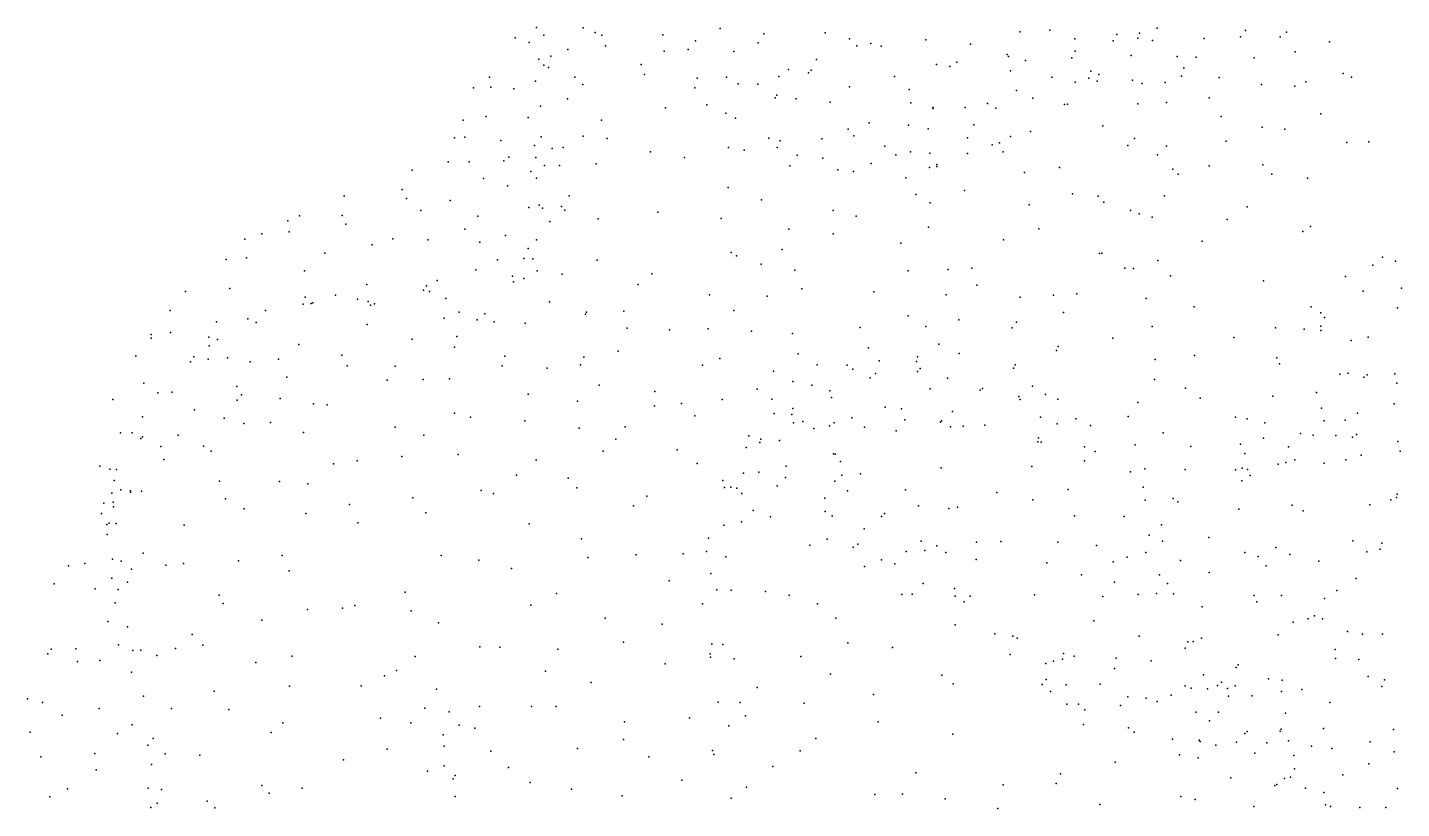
# Model space of a CAD drawing. Header units: metres. Extents: x -25 to 25, y -27.7 to 27.8.
# Drawn here: x -18.293 to -13.64, y -15.875 to -13.229 of the extents above; entities that cross this region are included whole.
import ezdxf

# ---------------------------------------------------------------- set-up
doc = ezdxf.new("R2010")
doc.units = ezdxf.units.M

msp = doc.modelspace()

# ---------------------------------------------------------------- linework, layer by layer
for p in [(-16.5686, -13.2294, -5.9854), (-16.5442, -13.2552, -9.8339), (-16.4105, -13.2304, -8.113), (-16.3701, -13.2464, -7.747), (-16.348, -13.2552, -10.0304), (-16.1407, -13.2539, 13.2589), (-15.9466, -13.2332, -10.2549), (-15.7992, -13.2504, -10.3169), (-15.5916, -13.2472, -4.8601), (-14.9321, -13.2437, -10.0216), (-14.8311, -13.2386, 13.9478), (-14.6043, -13.2528, -3.0885), (-14.5274, -13.2487, 13.1682), (-14.4671, -13.2322, 12.5938), (-14.1683, -13.2399, -9.4925), (-14.0295, -13.2451, -1.2005), (-16.6408, -13.2643, -9.6641), (-16.5942, -13.2802, -6.3999), (-16.4628, -13.3037, -6.9905), (-16.3357, -13.2911, -5.5585), (-16.0558, -13.3043, 13.8594), (-16.0312, -13.2752, -5.2437), (-15.8187, -13.2816, -5.0405), (-15.5095, -13.268, -4.6827), (-15.4848, -13.2911, -10.3622), (-15.4368, -13.2842, -4.4713), (-15.4014, -13.293, 14.2114), (-15.2504, -13.2711, 12.4823), (-15.0999, -13.2854, -10.2004), (-14.7461, -13.2682, -3.2541), (-14.6159, -13.2747, 13.5651), (-14.5331, -13.2658, 12.9387), (-14.4829, -13.2739, -9.5725), (-14.308, -13.2667, -1.6853), (-14.1847, -13.2607, -1.3748), (-14.0503, -13.2616, -9.6101), (-13.8835, -13.2777, -9.8112), (-16.5609, -13.3368, -8.6798), (-16.52, -13.3266, -6.7126), (-16.1373, -13.31, 13.5347), (-15.9009, -13.311, 14.036), (-15.6205, -13.3378, 12.6681), (-15.146, -13.3473, -3.906), (-14.975, -13.3214, 12.5712), (-14.9705, -13.3279, -3.6167), (-14.9132, -13.3417, -3.3114), (-14.7565, -13.332, -3.0549), (-14.7452, -13.3098, 12.6422), (-14.5554, -13.3238, -2.8123), (-14.4001, -13.328, -2.4347), (-14.3353, -13.3305, -9.6336), (-14.1394, -13.3327, -9.8042), (-13.9997, -13.3117, -9.9158), (-16.7278, -13.3979, -9.1369), (-16.544, -13.3575, -8.4881), (-16.5285, -13.3652, -8.3145), (-16.4391, -13.3975, -7.9157), (-16.2141, -13.3547, -10.1937), (-16.2031, -13.3888, -5.4003), (-15.9254, -13.3972, 13.0565), (-15.7482, -13.396, 14.0516), (-15.7156, -13.3713, 12.7889), (-15.6479, -13.3831, -10.4075), (-15.6393, -13.3735, -4.7148), (-15.3564, -13.3957, -10.3853), (-15.2144, -13.3545, -10.2879), (-15.1691, -13.3613, 12.5864), (-14.9645, -13.3765, 13.9254), (-14.8242, -13.3973, 13.7538), (-14.6922, -13.3779, 12.9419), (-14.6644, -13.3886, 13.151), (-14.3847, -13.3945, -1.8364), (-14.3766, -13.3663, -1.9947), (-14.2571, -13.3992, -9.8862), (-13.8371, -13.385, -10.1732), (-13.8097, -13.3974, -1.0266), (-16.7827, -13.434, -9.3111), (-16.7238, -13.4318, -9.7156), (-16.6459, -13.4378, -8.8524), (-16.5721, -13.4113, -6.3131), (-16.4121, -13.4221, -5.6513), (-16.0325, -13.434, 13.4789), (-16.0249, -13.4014, 13.2873), (-15.8859, -13.4203, 13.9162), (-15.819, -13.4217, -4.9744), (-15.5091, -13.4305, -4.3432), (-15.3075, -13.439, -4.0511), (-14.9432, -13.4427, -10.1446), (-14.7448, -13.4149, -2.8829), (-14.6986, -13.4014, -9.8624), (-14.6703, -13.4109, 13.3292), (-14.5505, -13.4075, -9.7426), (-14.5178, -13.4194, -2.5255), (-14.4401, -13.4154, -2.3105), (-14.1136, -13.4221, -1.1917), (-14.0017, -13.4286, -10.2071), (-13.9634, -13.4137, -1.0925), (-16.4644, -13.4714, -6.6331), (-15.9921, -13.4909, -5.1758), (-15.7605, -13.4677, 12.9444), (-15.7548, -13.4587, -4.8069), (-15.6903, -13.4709, -4.5907), (-15.5742, -13.482, 14.0354), (-15.3015, -13.4845, 14.007), (-15.0417, -13.4869, 12.7964), (-14.8885, -13.4689, -2.9718), (-14.7813, -13.4901, 13.096), (-14.7715, -13.489, 13.4779), (-14.5329, -13.488, -9.8815), (-14.4361, -13.4841, -2.0983), (-14.2913, -13.4673, -1.3875), (-16.7395, -13.5315, -8.9682), (-16.597, -13.5345, -8.1792), (-16.5558, -13.4964, -5.9334), (-16.1326, -13.5014, -5.3132), (-15.9277, -13.52, 13.6094), (-15.8954, -13.537, 13.413), (-15.2269, -13.5035, -10.362), (-15.2253, -13.5, 12.7593), (-15.1175, -13.5002, -3.4501), (-15.014, -13.5025, -3.1532), (-14.2504, -13.5314, -10.2182), (-13.9131, -13.5217, -10.3679), (-16.8169, -13.5439, -9.6179), (-16.3487, -13.5437, -10.2166), (-15.5139, -13.5737, -4.1583), (-15.4428, -13.5529, 12.8502), (-15.3097, -13.5601, -3.8182), (-15.243, -13.5732, 13.869), (-15.0885, -13.5587, 13.7968), (-14.8968, -13.5813, -2.7964), (-14.6513, -13.5624, -2.5026), (-14.112, -13.5671, -10.373), (-14.0346, -13.5739, -1.0975), (-16.8465, -13.6036, -9.3111), (-16.8113, -13.6005, -9.1041), (-16.6903, -13.6121, -8.575), (-16.5762, -13.6292, -7.9254), (-16.5529, -13.5999, -6.3507), (-16.4107, -13.5978, -7.5502), (-16.3302, -13.6054, -5.5034), (-15.7819, -13.6043, -10.4716), (-15.7434, -13.6138, 13.7184), (-15.6034, -13.6068, 13.8236), (-15.4942, -13.5964, -10.4673), (-15.3897, -13.631, 13.7974), (-15.1094, -13.6033, 12.9454), (-15.0255, -13.6264, 13.0859), (-15.0007, -13.6203, -10.2734), (-14.9638, -13.5991, 13.6021), (-14.5662, -13.6293, -10.1123), (-14.5442, -13.6054, -2.2634), (-14.4359, -13.632, -1.65), (-14.2335, -13.6146, -1.259), (-13.8251, -13.6191, -10.5193), (-13.7509, -13.6166, -0.9785), (-16.6623, -13.6682, -10.0023), (-16.5712, -13.6701, -5.9233), (-16.5164, -13.6398, -5.7557), (-16.479, -13.6364, -6.5597), (-16.1827, -13.6504, -5.3421), (-16.0678, -13.6696, -10.4271), (-15.919, -13.6363, -4.9657), (-15.8659, -13.6446, -4.7304), (-15.7546, -13.6355, 13.3157), (-15.6864, -13.6617, 13.46), (-15.6, -13.6719, 13.599), (-15.3519, -13.661, 13.0516), (-15.3031, -13.651, -3.6401), (-15.237, -13.6548, -3.415), (-15.1091, -13.6568, -3.0819), (-14.9891, -13.6504, 13.3671), (-14.4667, -13.661, -1.8341), (-16.9906, -13.713, -9.538), (-16.8676, -13.6848, -9.7022), (-16.7971, -13.684, -8.9204), (-16.6799, -13.6815, -8.133), (-16.5877, -13.7169, -6.13), (-16.5417, -13.6965, -10.1413), (-16.4911, -13.697, -7.6518), (-16.367, -13.6914, -10.2797), (-15.7116, -13.6978, -4.2961), (-15.5487, -13.7112, 13.3154), (-15.4959, -13.7176, 13.4917), (-15.436, -13.6906, 13.1792), (-15.2379, -13.7033, 13.2258), (-15.2133, -13.6936, 13.5621), (-15.2133, -13.7008, -10.4112), (-14.9163, -13.7203, -2.6745), (-14.7984, -13.7038, -10.2118), (-14.414, -13.7096, -10.315), (-14.2911, -13.6984, -10.415), (-14.1097, -13.6947, -10.52), (-16.7485, -13.7406, -8.4864), (-16.6674, -13.7663, -7.9765), (-16.5686, -13.7403, -7.7895), (-15.9204, -13.771, -10.4882), (-15.3189, -13.739, 13.3527), (-14.3963, -13.7263, -1.4689), (-14.0791, -13.7266, -1.1146), (-13.9588, -13.7403, -10.5948), (-17.2207, -13.8001, -9.3985), (-17.0236, -13.7782, -9.216), (-17.0088, -13.8084, -9.8334), (-16.8616, -13.8153, -9.9391), (-16.4587, -13.7993, -7.4144), (-15.8067, -13.8138, -4.3997), (-15.2848, -13.7952, -3.369), (-15.1199, -13.7815, -2.9423), (-14.7537, -13.7931, -2.439), (-14.6676, -13.8007, -10.2526), (-14.4421, -13.7995, -1.6092), (-16.9603, -13.8499, -9.0278), (-16.5954, -13.8397, -6.023), (-16.56, -13.8315, -5.8205), (-16.5491, -13.8416, -6.5544), (-16.4848, -13.8358, -6.8672), (-16.4731, -13.8477, -7.0639), (-16.1584, -13.8549, -5.275), (-15.5647, -13.8494, -3.8784), (-15.2356, -13.8238, -3.1599), (-14.9005, -13.8297, -10.3164), (-14.6474, -13.8213, -2.2715), (-14.5581, -13.8491, -2.072), (-14.5284, -13.8609, -10.3791), (-14.1631, -13.8367, -1.1921), (-17.4111, -13.8849, -9.5889), (-17.3719, -13.8675, -9.3732), (-17.2276, -13.8659, -9.7839), (-17.2145, -13.8952, -9.1326), (-16.7679, -13.8683, -10.0784), (-16.524, -13.8868, -7.5497), (-16.3602, -13.878, -5.501), (-15.9437, -13.8762, -4.8014), (-15.4871, -13.8691, -3.6933), (-15.2414, -13.9054, -10.4679), (-14.8681, -13.9117, -2.5098), (-14.4843, -13.8717, -1.8476), (-14.23, -13.8795, -10.6189), (-13.9484, -13.9038, -1.0732), (-17.5566, -13.947, -9.4719), (-17.4986, -13.9289, -9.2477), (-17.407, -13.9221, -9.7517), (-17.0553, -13.9453, -10.0177), (-16.9356, -13.949, -8.8475), (-16.8119, -13.9123, -8.4363), (-16.7614, -13.9561, -7.9449), (-16.6741, -13.9336, -10.2022), (-16.5692, -13.9493, -6.9295), (-15.7151, -13.9129, -4.1186), (-15.5641, -13.9289, -10.5132), (-14.988, -13.9482, -2.641), (-14.3148, -13.9535, -1.3777), (-13.9741, -13.9202, -10.7174), (-17.2856, -13.994, -9.9676), (-17.1258, -13.966, -8.9644), (-16.597, -13.978, -6.1837), (-15.9095, -13.992, -10.5487), (-15.8922, -14.0026, -4.5275), (-15.737, -13.9813, -10.5434), (-15.3351, -13.9596, -3.357), (-14.6621, -13.9952, -10.4298), (-14.6543, -13.9942, -2.2488), (-17.6204, -14.0159, -9.6007), (-17.5507, -14.0102, -9.7443), (-16.7744, -14.0501, -10.2438), (-16.7013, -14.0163, -7.776), (-16.612, -14.0118, -6.7509), (-16.5819, -14.0131, -5.9808), (-16.3637, -14.0175, -10.4596), (-15.808, -14.0312, -4.3159), (-15.1747, -14.0489, -2.8819), (-15.0951, -14.0451, -10.5112), (-14.5766, -14.0446, -2.1067), (-14.5478, -14.0464, -10.5392), (-14.465, -14.0183, -1.7942), (-13.7376, -14.0346, 2.3814), (-13.7039, -14.0075, 2.5726), (-13.6606, -14.0214, 2.2444), (-17.3549, -14.0533, -8.892), (-16.9053, -14.0867, -8.5869), (-16.6505, -14.0718, -7.1322), (-16.6464, -14.0908, -7.5925), (-16.6122, -14.0801, -6.4005), (-16.5665, -14.054, -10.3796), (-16.4817, -14.0645, -5.7133), (-16.179, -14.0643, -5.3151), (-15.6942, -14.0515, -3.9953), (-15.3105, -14.0532, -3.2086), (-14.4218, -14.0702, -1.6476), (-14.1074, -14.0874, -1.2121), (-13.8293, -14.0726, -10.8115), (-17.7574, -14.1238, -9.5194), (-17.6073, -14.1138, -8.9436), (-17.3529, -14.1435, -10.0819), (-17.2492, -14.1366, -7.9758), (-17.1441, -14.1, -8.7779), (-16.9519, -14.1197, -8.3852), (-16.9417, -14.1045, -10.2356), (-16.9319, -14.1242, -7.981), (-16.2247, -14.1006, -10.5494), (-15.9836, -14.1355, -5.037), (-15.7876, -14.1392, -10.6096), (-15.671, -14.1148, -3.8505), (-15.4269, -14.1247, -10.6059), (-15.1816, -14.135, -10.6489), (-15.0783, -14.1027, -2.7138), (-14.9315, -14.1424, -10.6474), (-14.8186, -14.1363, -2.4308), (-14.7397, -14.1322, -10.5863), (-13.7697, -14.1224, 2.1615), (-13.6399, -14.1127, 2.9109), (-17.81, -14.188, -9.1674), (-17.4871, -14.1878, -8.3384), (-17.3596, -14.1672, -7.8422), (-17.3316, -14.1645, -8.5389), (-17.3263, -14.1621, -8.3545), (-17.1747, -14.1501, -8.3163), (-17.1388, -14.1571, -8.5477), (-17.1313, -14.1697, -10.2117), (-17.1179, -14.1659, -7.7316), (-16.8764, -14.1476, -7.8259), (-16.5253, -14.159, -10.4866), (-16.2736, -14.1899, -5.485), (-15.9008, -14.1886, -4.6579), (-14.505, -14.1472, -10.6652), (-14.3419, -14.1756, -10.778), (-13.9462, -14.1756, -1.1793), (-13.6532, -14.1788, -1.0745), (-17.6532, -14.2264, -9.8864), (-17.546, -14.2169, -7.9608), (-17.5187, -14.2286, -7.803), (-17.1419, -14.2358, -7.5353), (-16.8819, -14.2142, -7.5723), (-16.8311, -14.1933, -10.3551), (-16.7701, -14.2192, -6.9905), (-16.7435, -14.1994, -7.1438), (-16.7128, -14.227, -6.6561), (-16.6069, -14.2306, -6.3339), (-16.403, -14.2006, -10.5865), (-16.3995, -14.1936, -5.667), (-15.31, -14.206, -3.1786), (-15.1386, -14.2192, -2.8178), (-14.9434, -14.2277, -2.562), (-14.7842, -14.1951, -10.74), (-13.9127, -14.1962, 2.321), (-13.9008, -14.212, -10.8697), (-17.8738, -14.2813, -9.0551), (-17.8736, -14.2698, -9.3212), (-17.8082, -14.2623, -9.6694), (-17.6782, -14.279, -8.5875), (-16.8393, -14.2762, -7.3176), (-16.2624, -14.2481, -10.6765), (-16.1188, -14.2538, -5.319), (-15.9876, -14.25, -10.7026), (-15.8408, -14.2578, -4.4974), (-15.7018, -14.2663, -3.9348), (-15.4736, -14.2459, -3.4946), (-15.2506, -14.2419, -3.0054), (-14.9584, -14.2463, -10.8576), (-14.6174, -14.2813, -2.2606), (-14.4842, -14.2421, -2.048), (-14.2074, -14.2798, -10.8797), (-14.0667, -14.2468, -1.296), (-13.969, -14.2517, 2.4909), (-13.9132, -14.241, 2.663), (-13.9126, -14.2564, 2.1281), (-13.7533, -14.2784, 1.9404), (-17.678, -14.3077, -7.9746), (-17.6495, -14.2867, -8.3674), (-17.3743, -14.303, -7.4957), (-16.9901, -14.2854, -10.3546), (-16.847, -14.3121, -7.1663), (-16.2928, -14.326, -5.5954), (-15.4446, -14.3141, -10.8063), (-15.2068, -14.3024, -10.904), (-14.8082, -14.3235, -10.9697), (-14.8025, -14.31, -2.4559), (-13.81, -14.2895, -1.1963), (-17.9258, -14.3413, -9.1912), (-17.7411, -14.3617, -9.8695), (-17.7294, -14.3454, -8.2359), (-17.6813, -14.3535, -7.7696), (-17.6156, -14.3484, -10.0004), (-17.5389, -14.3622, -7.5168), (-17.4426, -14.3531, -10.1521), (-17.2278, -14.3399, -7.3331), (-17.2102, -14.3761, -10.2861), (-17.0474, -14.3763, -7.1511), (-16.685, -14.3758, -6.4495), (-16.6761, -14.3423, -10.5925), (-16.4201, -14.372, -5.8758), (-16.4085, -14.346, -10.7447), (-16.0074, -14.3732, -10.8514), (-15.9488, -14.3506, -5.1123), (-15.6826, -14.3347, -10.7602), (-15.6181, -14.3719, -3.7686), (-15.5175, -14.3734, -12.3672), (-15.4087, -14.3588, -3.3909), (-15.2818, -14.3608, -3.1244), (-15.2792, -14.3453, -12.5686), (-15.1378, -14.334, -12.4581), (-14.9477, -14.3726, -11.0824), (-14.4744, -14.3542, -10.9316), (-14.3409, -14.3406, -1.7631), (-14.0618, -14.348, -10.9284), (-14.0533, -14.3683, -1.3978), (-17.4147, -14.414, -7.2292), (-16.9525, -14.4215, -6.916), (-16.8636, -14.4194, -10.5286), (-16.5329, -14.3831, -6.071), (-15.7663, -14.3938, -4.4307), (-15.4977, -14.387, -12.5417), (-15.4388, -14.4158, -12.0299), (-15.4213, -14.4016, -10.9578), (-15.2789, -14.3945, -11.0234), (-15.2703, -14.3849, -12.0798), (-15.1769, -14.4171, -12.8442), (-14.954, -14.384, -12.4257), (-14.4766, -14.4217, -2.1611), (-13.8487, -14.404, -1.3206), (-13.821, -14.4004, 2.9426), (-13.7677, -14.4141, -11.0376), (-13.7564, -14.4062, 1.8457), (-13.6623, -14.4022, -11.6819), (-17.8986, -14.4343, -9.5599), (-17.8518, -14.4671, -8.4508), (-17.8035, -14.4649, -7.8537), (-17.5838, -14.446, -7.3759), (-17.0744, -14.4245, -10.3967), (-16.3574, -14.4409, -10.8724), (-16.1683, -14.462, -10.9663), (-15.8215, -14.4545, -10.944), (-15.7015, -14.4283, -4.0466), (-15.6372, -14.4413, -12.2871), (-15.5755, -14.4605, -10.9644), (-15.2359, -14.4536, -11.9349), (-15.0668, -14.4582, -11.9936), (-15.0583, -14.4527, -11.199), (-14.8899, -14.4444, -12.241), (-14.3714, -14.4516, -11.0461), (-13.9275, -14.4662, -11.0414), (-13.6559, -14.4338, -12.0426), (-18.0034, -14.4899, -9.1182), (-17.5831, -14.4921, -7.2001), (-17.5682, -14.474, -10.0898), (-17.4374, -14.4864, -7.0255), (-17.3244, -14.5047, -10.2631), (-17.2779, -14.5072, -6.8918), (-16.5975, -14.472, -10.7797), (-16.4304, -14.4957, -6.011), (-16.1699, -14.5113, -5.6658), (-16.0779, -14.5031, -5.5302), (-15.9399, -14.4901, -5.3044), (-15.7725, -14.4886, -4.6331), (-15.5697, -14.4833, -12.738), (-15.3889, -14.5154, -11.1305), (-14.9361, -14.4791, -12.8506), (-14.9318, -14.4893, -12.0776), (-14.8457, -14.4732, -2.5732), (-14.8036, -14.4888, -12.3866), (-14.5324, -14.4996, -2.2896), (-14.3215, -14.4848, -1.8888), (-14.0757, -14.4779, -1.5458), (-13.6646, -14.5038, -1.34), (-17.9033, -14.5482, -8.244), (-17.727, -14.5244, -7.4498), (-17.6266, -14.5531, -7.0129), (-16.8466, -14.5363, -6.6847), (-16.7929, -14.5497, -10.693), (-16.6082, -14.5619, -6.28), (-16.0333, -14.5452, -11.0641), (-15.7642, -14.5366, -12.3103), (-15.7044, -14.5403, -12.6421), (-15.7012, -14.5201, -12.13), (-15.5009, -14.5514, -3.6292), (-15.3327, -14.5213, -3.3265), (-15.3223, -14.5585, -13.0082), (-15.1974, -14.562, -11.7043), (-15.1602, -14.5306, -13.006), (-14.8619, -14.5497, -11.3402), (-14.7432, -14.5552, -12.6883), (-14.5657, -14.5469, -11.2391), (-14.2016, -14.5494, -11.1309), (-14.1631, -14.5554, 2.5215), (-13.9104, -14.5189, 1.8822), (-13.9015, -14.5623, -11.2228), (-13.8309, -14.5597, -11.4286), (-13.7894, -14.5354, -11.8086), (-17.9774, -14.6025, -9.4288), (-17.938, -14.6023, -8.4367), (-17.5603, -14.5708, -6.8457), (-17.4702, -14.5672, -10.1811), (-17.3582, -14.6018, -6.6942), (-17.0479, -14.5831, -6.7123), (-16.4246, -14.587, -10.9849), (-16.2691, -14.582, -5.8383), (-15.6985, -14.5691, -4.459), (-15.667, -14.5639, -4.1918), (-15.6298, -14.5876, -11.1398), (-15.5766, -14.5784, -11.8311), (-15.5611, -14.5681, -3.7862), (-15.4582, -14.5838, -11.7093), (-15.3515, -14.5956, -11.543), (-15.2015, -14.5668, -11.3875), (-15.1675, -14.5825, -3.0526), (-15.1237, -14.5796, -11.5523), (-15.0509, -14.576, -2.8756), (-14.8056, -14.5721, -12.8338), (-14.6935, -14.5781, -12.4614), (-14.4472, -14.602, -2.2093), (-14.1022, -14.569, 2.0951), (-13.9825, -14.6047, -11.5172), (-13.7918, -14.6086, -12.0777), (-17.9089, -14.6218, -7.9679), (-17.9029, -14.6158, -9.617), (-17.8409, -14.6483, -7.5406), (-17.7828, -14.6107, -7.2799), (-17.6969, -14.6471, -6.7833), (-16.9501, -14.6099, -10.5879), (-16.3, -14.6244, -11.0725), (-15.8594, -14.6526, -5.4381), (-15.8499, -14.6128, -11.1388), (-15.8123, -14.6355, -5.291), (-15.8089, -14.6236, -12.5479), (-15.7465, -14.6288, -4.8504), (-14.8713, -14.6333, -11.6303), (-14.8691, -14.619, -2.6949), (-14.8597, -14.6344, -11.7943), (-14.7133, -14.6504, -11.4928), (-14.5419, -14.6431, -11.4049), (-14.3537, -14.6486, -11.4176), (-14.1851, -14.6411, 2.2865), (-14.1071, -14.6202, -11.3937), (-14.0225, -14.6498, -11.7655), (-13.9392, -14.6107, 2.9004), (-13.8624, -14.6119, -11.9246), (-13.8061, -14.6172, 3.0243), (-13.6526, -14.6324, 1.72), (-17.831, -14.6929, -9.7405), (-17.6702, -14.6641, -9.9731), (-17.1766, -14.6974, -10.4169), (-17.0249, -14.683, -6.5808), (-16.8347, -14.6764, -6.5525), (-16.5699, -14.6955, -6.2095), (-16.3428, -14.6648, -5.9583), (-16.0931, -14.6599, -11.1595), (-15.5629, -14.6741, -11.5608), (-15.5582, -14.6749, -12.9776), (-15.5398, -14.7, -3.9951), (-14.713, -14.6974, -2.6311), (-14.6777, -14.6661, -12.1261), (-14.17, -14.672, -11.6544), (-14.0015, -14.6939, -11.9382), (-13.8284, -14.6945, 1.7791), (-13.7762, -14.6787, -12.2565), (-13.6444, -14.6649, -12.4781), (-18.0481, -14.7155, -9.0758), (-18.0143, -14.726, -8.6076), (-17.9908, -14.7263, -8.3405), (-17.2561, -14.7075, -6.5419), (-16.6367, -14.746, -10.9556), (-16.0245, -14.7061, -5.7265), (-15.8681, -14.7387, -12.0056), (-15.8159, -14.736, -12.7366), (-15.7233, -14.7154, -5.1871), (-15.5349, -14.7454, -4.2502), (-15.4716, -14.7419, -3.8183), (-15.1988, -14.7207, -3.2505), (-14.892, -14.7161, -13.0648), (-14.5579, -14.7343, -11.5845), (-14.5095, -14.7242, -2.4047), (-14.372, -14.7264, -11.6114), (-14.2021, -14.7281, 2.4481), (-14.1792, -14.7221, -1.8518), (-14.1616, -14.7268, 2.1371), (-14.1524, -14.7468, 2.6395), (-14.0576, -14.7085, -1.7151), (-14.0313, -14.7032, 2.8176), (-13.902, -14.7056, -1.6035), (-17.9986, -14.7645, -9.3397), (-17.642, -14.7662, -6.582), (-17.439, -14.7675, -6.4976), (-17.3434, -14.7747, -10.2508), (-16.4615, -14.7561, -11.0919), (-16.4329, -14.789, -6.0616), (-15.9384, -14.764, -12.3764), (-15.9326, -14.7877, -12.1607), (-15.9111, -14.7868, -12.5761), (-15.8907, -14.7899, -11.3304), (-15.7537, -14.7823, -11.4127), (-15.7264, -14.754, -5.43), (-15.5588, -14.7661, -4.4812), (-15.3199, -14.7953, -13.1684), (-14.7687, -14.7943, -2.7819), (-14.5146, -14.786, -11.7875), (-14.1803, -14.765, -11.9125), (-18.0339, -14.8413, -8.9047), (-18.0068, -14.8064, -7.0773), (-18.0022, -14.8368, -8.1604), (-17.9767, -14.7961, -8.0112), (-17.9443, -14.7992, -7.5092), (-17.9434, -14.804, -7.7065), (-17.9067, -14.8001, -9.5347), (-17.6226, -14.8255, -9.9595), (-16.9873, -14.8224, -6.4566), (-16.7565, -14.7981, -10.8594), (-16.7151, -14.8082, -6.3482), (-16.1949, -14.8169, -5.8648), (-15.8739, -14.8078, -5.6614), (-15.5928, -14.8241, -4.7167), (-15.5157, -14.7992, -13.0768), (-15.0107, -14.8049, -3.0707), (-14.8886, -14.8294, -2.9408), (-14.5075, -14.8307, -12.1249), (-14.4135, -14.8252, -11.9736), (-14.3974, -14.8361, -2.1853), (-13.6766, -14.8298, 1.7143), (-13.6569, -14.8211, -1.5373), (-13.6541, -14.8105, 3.1212), (-18.0416, -14.8763, -7.291), (-18.0017, -14.8534, -6.8586), (-17.5586, -14.8601, -6.457), (-17.3507, -14.8759, -6.3981), (-17.2021, -14.8456, -10.3763), (-16.9433, -14.8734, -10.6885), (-16.2406, -14.8493, -11.2473), (-15.8355, -14.8661, -11.7078), (-15.7769, -14.8874, -12.8873), (-15.5913, -14.8692, -5.279), (-15.5677, -14.8841, -4.8741), (-15.4011, -14.8859, -4.3562), (-15.3904, -14.8757, -4.1923), (-15.2756, -14.85, -3.6073), (-15.173, -14.8589, -3.4042), (-15.1431, -14.8545, -13.2059), (-14.7474, -14.8832, -13.0236), (-14.5787, -14.8859, -12.7955), (-14.1912, -14.8607, 2.3377), (-14.0105, -14.848, -12.2286), (-13.9729, -14.867, 2.8582), (-13.7472, -14.846, -12.5662), (-18.0245, -14.9129, -8.5909), (-18.016, -14.908, -9.0787), (-17.9922, -14.9092, -7.8522), (-17.7626, -14.9148, -9.7141), (-17.1746, -14.9077, -6.3793), (-16.5941, -14.9103, -6.2153), (-15.9348, -14.9157, -11.9824), (-15.8754, -14.9037, -12.7492), (-15.459, -14.9278, -4.6649), (-14.4526, -14.9145, -12.2586), (-18.023, -14.9474, -7.6027), (-16.4171, -14.9617, -11.2163), (-15.9869, -14.959, -11.4284), (-15.5853, -14.9628, -13.0886), (-15.4806, -14.9792, -5.1871), (-15.2663, -14.9693, -4.0425), (-15.0795, -14.9729, -3.4539), (-14.9965, -14.9704, -13.2035), (-14.8036, -14.9727, -3.0966), (-14.4943, -14.9487, -2.5735), (-14.4498, -14.9698, -2.392), (-14.2924, -14.9567, -12.197), (-13.8044, -14.9681, -12.6496), (-13.7061, -14.9759, 1.7558), (-17.9015, -15.0096, -9.3223), (-17.4298, -15.0182, -10.0258), (-16.8916, -15.0176, -6.3484), (-16.3951, -15.0253, -5.9817), (-16.2317, -15.0163, -11.3249), (-16.0724, -15.0124, -5.793), (-15.993, -15.0045, -12.213), (-15.9275, -15.0227, -11.863), (-15.643, -14.9835, -5.5223), (-15.4965, -14.99, -5.3612), (-15.3174, -15.0048, -4.5502), (-15.2544, -15.0011, -4.2414), (-15.213, -14.9852, -3.8299), (-15.1829, -15.0084, -13.2299), (-14.6723, -14.9845, -2.9611), (-14.5688, -15.0238, -2.8466), (-14.5061, -15.0078, -12.6771), (-14.17, -15.0079, -12.3044), (-14.1258, -15.0213, 2.4765), (-14.0657, -14.9913, 2.0757), (-14.0183, -15.0146, 2.7394), (-13.7572, -15.0059, -1.5975), (-13.7121, -14.9965, 3.0205), (-18.1541, -15.053, -7.2559), (-18.0989, -15.0455, -7.4231), (-18.0046, -15.0303, -8.0502), (-17.9751, -15.0372, -6.6004), (-17.9408, -15.0643, -9.1126), (-17.8237, -15.0511, -6.4698), (-17.7642, -15.0453, -9.5435), (-17.578, -15.0357, -9.8237), (-17.4062, -15.0694, -6.2982), (-16.7646, -15.0343, -10.9145), (-16.6534, -15.0615, -6.2152), (-15.4584, -15.0548, -13.1566), (-15.4012, -15.0323, -5.0534), (-15.3554, -15.0465, -4.8042), (-15.0802, -15.0317, -3.6032), (-14.841, -15.0434, -3.2553), (-14.6165, -15.0398, -12.9338), (-14.3885, -15.0348, -12.3921), (-14.0987, -15.0527, 2.2455), (-13.9202, -15.0374, -12.5726), (-18.2027, -15.1143, -6.9908), (-18.0067, -15.0945, -7.8277), (-17.9545, -15.1086, -8.9209), (-16.1199, -15.1033, -11.4311), (-15.9787, -15.0794, -12.5189), (-15.2602, -15.1129, -4.9492), (-14.7237, -15.0832, -13.0536), (-14.6113, -15.1088, -3.0954), (-14.4599, -15.0839, -2.6661), (-14.4326, -15.1126, -12.5604), (-14.2911, -15.0755, -2.092), (-13.7938, -15.0954, 2.9062), (-18.0637, -15.1308, -7.62), (-17.9856, -15.1327, -8.6006), (-17.6432, -15.1527, -6.315), (-17.0143, -15.1427, -6.2781), (-16.5008, -15.1464, -5.9926), (-15.9581, -15.1348, -11.7298), (-15.9104, -15.1349, -12.7336), (-15.7933, -15.1401, -5.6198), (-15.7131, -15.1525, -12.9846), (-15.332, -15.15, -13.2113), (-15.2964, -15.1491, -5.2334), (-15.1534, -15.1295, -4.4088), (-15.1515, -15.1555, -4.6605), (-15.1005, -15.1555, -4.1551), (-14.883, -15.1511, -3.5533), (-14.6509, -15.1567, -3.2785), (-14.5317, -15.1505, -12.8232), (-14.4701, -15.1467, -2.8976), (-14.4124, -15.1474, -2.4254), (-14.1388, -15.1534, -1.9027), (-14.0464, -15.153, 2.458), (-13.9006, -15.1641, 2.01), (-13.8588, -15.1362, -12.7298), (-17.9963, -15.178, -8.3547), (-17.6306, -15.1803, -9.5393), (-17.3441, -15.2004, -9.9174), (-17.2265, -15.1963, -6.2486), (-17.1844, -15.1875, -10.2994), (-16.9935, -15.2054, -10.582), (-16.5887, -15.1862, -11.1214), (-16.0073, -15.1822, -12.3686), (-15.6178, -15.1812, -5.5253), (-15.1206, -15.1745, -4.8221), (-14.3147, -15.1914, -2.2084), (-14.1303, -15.1752, -12.4923), (-18.0204, -15.2419, -6.5552), (-17.9538, -15.2597, -8.4989), (-17.4988, -15.2371, -6.2593), (-16.9007, -15.2457, -10.7028), (-16.3369, -15.2302, -5.8087), (-16.144, -15.251, -5.7032), (-15.5558, -15.2298, -13.0862), (-15.1511, -15.2531, -5.2285), (-14.6815, -15.2388, -3.4763), (-14.0071, -15.2436, -12.6373), (-13.9564, -15.232, 2.1987), (-13.9345, -15.2225, -1.7582), (-13.9074, -15.2323, 2.6498), (-17.7354, -15.286, -6.3277), (-15.0167, -15.2829, -13.2209), (-14.9563, -15.2915, -4.8635), (-14.9411, -15.2984, -5.1217), (-14.5284, -15.2912, -12.9432), (-14.3169, -15.2977, -2.3725), (-14.0574, -15.2868, -1.898), (-13.8229, -15.276, -12.8245), (-13.7719, -15.2843, 2.0184), (-13.7044, -15.2846, 2.8061), (-18.2243, -15.3508, -6.8001), (-18.2123, -15.3354, -7.3798), (-18.1292, -15.3336, -6.6487), (-17.9849, -15.3211, -7.8801), (-17.9363, -15.3403, -8.3051), (-17.9083, -15.339, -8.6763), (-17.7914, -15.3334, -9.1283), (-17.6992, -15.3215, -9.3186), (-16.7609, -15.327, -10.9313), (-16.6927, -15.328, -5.992), (-16.4965, -15.3351, -5.8114), (-16.2745, -15.3119, -11.4143), (-15.9806, -15.3512, -12.29), (-15.9756, -15.3188, -11.9284), (-15.9382, -15.319, -12.6126), (-15.5143, -15.3134, -5.479), (-15.3635, -15.3292, -5.4218), (-14.9653, -15.3529, -4.4262), (-14.7845, -15.3496, -4.9793), (-14.3729, -15.332, -12.7601), (-14.3631, -15.3101, -2.8406), (-14.3459, -15.3098, -2.5821), (-13.8644, -15.3364, 2.2932), (-18.123, -15.3766, -7.5633), (-18.0481, -15.3739, -7.7237), (-17.8549, -15.3565, -6.3954), (-17.5193, -15.3801, -9.496), (-17.3959, -15.3589, -6.2404), (-16.9798, -15.3603, -6.2129), (-16.1332, -15.3848, -11.5876), (-15.9795, -15.3624, -12.106), (-15.8996, -15.3682, -5.5869), (-15.6745, -15.3601, -5.5286), (-14.8444, -15.3833, -3.9807), (-14.8188, -15.3762, -4.8072), (-14.7883, -15.3695, -5.1766), (-14.7488, -15.3588, -3.7762), (-14.6113, -15.4006, -3.6831), (-14.6059, -15.3658, -13.0985), (-14.4871, -15.3747, -3.5031), (-14.1997, -15.3974, -2.2199), (-14.1934, -15.3882, -12.6416), (-13.8636, -15.3665, -1.7715), (-13.7839, -15.3701, 2.5873), (-17.9404, -15.4131, -8.0103), (-17.0838, -15.4255, -10.1121), (-17.0429, -15.4073, -10.2804), (-16.5384, -15.4099, -11.2343), (-15.5739, -15.4203, -13.0159), (-15.1962, -15.4236, -13.1946), (-14.8435, -15.4386, -4.1568), (-14.3102, -15.4223, -3.134), (-14.2493, -15.4467, -12.8342), (-14.0907, -15.4357, -5.1671), (-14.0442, -15.4404, -2.0246), (-13.7532, -15.4281, 2.3686), (-13.6975, -15.4394, 2.184), (-17.66, -15.477, -6.2942), (-17.4053, -15.4604, -9.6049), (-17.1632, -15.4595, -9.8174), (-16.9079, -15.471, -6.1108), (-16.3834, -15.4477, -5.6558), (-15.8213, -15.4657, -12.7229), (-15.4284, -15.4889, -5.4814), (-15.1576, -15.4526, -5.4048), (-14.8571, -15.4554, -4.4716), (-14.8286, -15.4792, -5.3104), (-14.7757, -15.4561, -13.2695), (-14.6605, -15.4535, -4.8423), (-14.4198, -15.4912, -3.6243), (-14.373, -15.4599, -4.9941), (-14.3521, -15.4669, -13.0139), (-14.2967, -15.4693, -3.313), (-14.2628, -15.4582, -5.1689), (-14.2287, -15.469, -2.6994), (-14.2032, -15.4598, -4.9971), (-14.1463, -15.4934, -2.3471), (-14.0468, -15.4788, -12.7302), (-13.9771, -15.4714, -5.0303), (-13.7071, -15.4621, -12.9284), (-18.2927, -15.5034, -7.017), (-18.2418, -15.5163, -7.3412), (-18.0504, -15.5368, -7.6813), (-17.8996, -15.4947, -8.2055), (-17.8048, -15.5366, -9.1271), (-17.6107, -15.5399, -9.4448), (-16.9474, -15.5355, -10.3673), (-16.7615, -15.5297, -11.059), (-16.5856, -15.5295, -5.707), (-16.5026, -15.5293, -11.3635), (-15.9534, -15.5145, -12.1922), (-15.8789, -15.516, -5.525), (-15.6625, -15.5182, -5.5264), (-14.7732, -15.522, -4.3057), (-14.7332, -15.5211, -4.5984), (-14.5912, -15.5263, -13.3009), (-14.5664, -15.4967, -3.7975), (-14.5047, -15.5011, -4.8587), (-14.4674, -15.5129, -5.2285), (-14.2261, -15.4947, -2.9452), (-13.8824, -15.5162, -1.9224), (-18.1753, -15.5588, -6.712), (-17.4277, -15.5851, -6.2586), (-17.0977, -15.5686, -6.2067), (-16.9948, -15.5853, -10.0271), (-16.8647, -15.5478, -10.6612), (-16.2712, -15.5815, -11.5607), (-16.0504, -15.5681, -11.7679), (-15.861, -15.5615, -12.5398), (-15.4117, -15.5818, -13.0486), (-14.7119, -15.5405, -4.0888), (-14.3362, -15.5485, -13.1474), (-14.2897, -15.5779, -4.7393), (-14.2596, -15.5484, -3.5131), (-14.0329, -15.5524, -2.2056), (-18.2837, -15.6166, -7.1655), (-17.9883, -15.6206, -6.5178), (-17.9382, -15.5913, -7.8606), (-17.4675, -15.6181, -9.6047), (-16.8846, -15.625, -5.9541), (-16.8312, -15.5927, -10.8684), (-16.7776, -15.6033, -5.8293), (-15.9179, -15.5945, -12.3314), (-15.1587, -15.6231, -13.2451), (-14.7164, -15.5902, -13.3946), (-14.5645, -15.6012, -4.0775), (-14.5455, -15.616, -4.5154), (-14.1701, -15.6204, -13.0359), (-14.1629, -15.6144, -3.3351), (-14.0503, -15.6133, -5.1882), (-14.0474, -15.6058, -4.6826), (-13.9038, -15.6038, -4.7651), (-13.6668, -15.6074, -1.8748), (-17.8852, -15.6605, -8.7794), (-17.8671, -15.6382, -8.941), (-17.0748, -15.6744, -9.833), (-16.8815, -15.6644, -10.555), (-16.4303, -15.6714, -11.5042), (-16.2747, -15.6417, -5.5115), (-15.9726, -15.6786, -5.4837), (-15.6235, -15.6375, -12.8425), (-14.4157, -15.6397, -13.3369), (-14.3246, -15.6436, -3.8751), (-14.3219, -15.6481, -5.2512), (-14.2682, -15.6605, -13.2347), (-14.1987, -15.6502, -4.5767), (-14.096, -15.6525, -3.0746), (-14.0225, -15.6454, -2.6228), (-13.9444, -15.6641, -2.4071), (-13.8761, -15.6721, -12.8309), (-13.7459, -15.6487, -4.8471), (-18.2474, -15.6997, -6.9166), (-18.0641, -15.6882, -7.6012), (-17.8729, -15.7262, -7.9553), (-17.826, -15.6895, -9.1615), (-17.7087, -15.6949, -6.3712), (-17.2223, -15.71, -6.2312), (-16.7237, -15.6812, -11.2413), (-16.1885, -15.7002, -11.678), (-15.9686, -15.6922, -11.969), (-15.676, -15.68, -5.5223), (-14.609, -15.7179, -5.3889), (-14.3915, -15.6927, -4.325), (-14.3287, -15.7038, -4.1053), (-14.137, -15.6873, -3.5618), (-14.004, -15.6957, -2.7972), (-13.7505, -15.724, -5.0769), (-13.6648, -15.6831, -12.9062), (-18.0598, -15.7437, -6.6284), (-16.9378, -15.7489, -9.967), (-16.882, -15.73, -10.802), (-16.8441, -15.7627, -5.8346), (-16.6637, -15.7356, -5.6582), (-15.7688, -15.7325, -12.5462), (-15.2841, -15.7543, -5.5548), (-14.7944, -15.7572, -13.5136), (-14.2177, -15.7707, -5.2403), (-14.0164, -15.7687, -3.1577), (-14.0025, -15.7411, -2.9487), (-13.8381, -15.7612, -2.5305), (-18.1576, -15.8083, -7.3664), (-17.8841, -15.8063, -8.589), (-17.8392, -15.8104, -6.4912), (-17.4989, -15.7969, -9.6479), (-17.3628, -15.8065, -9.7388), (-16.8515, -15.7746, -11.1182), (-16.5901, -15.7873, -11.4559), (-16.451, -15.81, -5.492), (-16.0765, -15.7793, -11.7885), (-15.8585, -15.8026, -12.28), (-14.9886, -15.7944, -13.4743), (-14.8093, -15.7898, -5.5103), (-14.0689, -15.7967, -4.0641), (-14.0617, -15.7938, -3.8129), (-14.0362, -15.7731, -4.3124), (-13.9655, -15.8063, -5.1827), (-13.6537, -15.8077, -4.7781), (-18.2173, -15.8352, -7.1342), (-17.8533, -15.8571, -8.3842), (-17.6841, -15.8501, -9.4824), (-17.4748, -15.8232, -6.3472), (-16.8443, -15.8346, -10.3358), (-16.2785, -15.8321, -5.441), (-15.9101, -15.84, -12.1026), (-15.4233, -15.8272, -5.5735), (-15.3296, -15.8261, -13.1722), (-15.1857, -15.8417, -13.3721), (-14.6612, -15.8611, -5.4833), (-14.3873, -15.8342, -5.3404), (-14.3386, -15.8448, -13.4566), (-13.9035, -15.8212, -12.8636), (-13.8974, -15.8621, -4.3073), (-17.8745, -15.8711, -7.8464), (-17.6581, -15.8726, -6.4509), (-15.0072, -15.8751, -5.6246), (-14.14, -15.8685, -13.2787), (-13.8804, -15.8687, -2.9316), (-13.7812, -15.8718, -2.7468), (-13.6931, -15.8718, -2.6133)]:
    msp.add_point(p)

doc.saveas('drawing.dxf')
